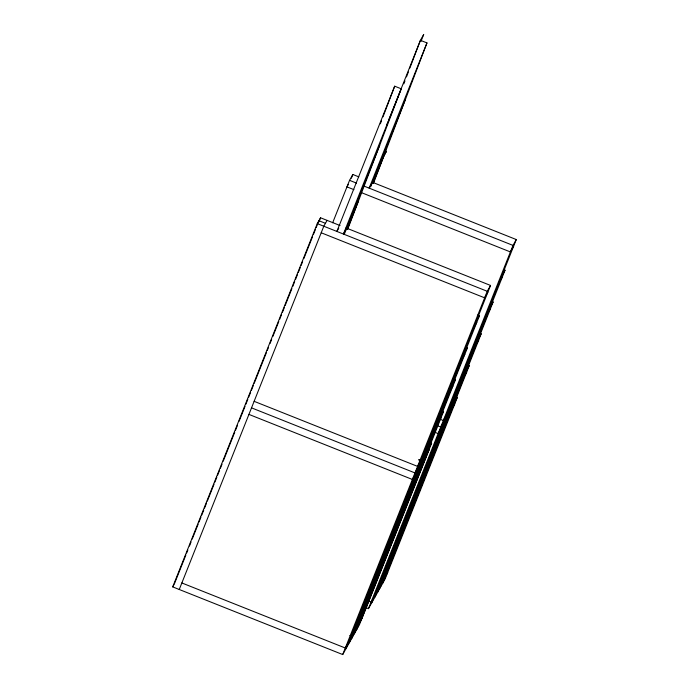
<?xml version="1.0" encoding="UTF-8"?>
<svg xmlns="http://www.w3.org/2000/svg" width="689" height="689" viewBox="0 0 689 689"><rect width="100%" height="100%" fill="white"/><g stroke="black" fill="none" stroke-linecap="round" stroke-linejoin="round"><path stroke-width="1.03" d="M380.354 123.796L381.491 120.825M382.998 116.872L394.685 86.194L401.222 88.795L347.721 229.204M403.84 83.843L404.977 80.871M406.484 76.91L408.37 71.966M409.877 68.004L420.428 40.306L423.718 34.45L420.962 41.366M373.472 183.317L426.965 42.907L420.428 40.306L388.76 119.886M429.152 447.643L431.676 443.139L359.374 624.837L342.7 654.55L172.715 586.89L317.267 223.632L320.549 217.776L340.047 225.536M174.351 583.962L185.875 555.015M186.667 553.026L187.856 550.029M189.449 546.041L191.034 542.045M192.222 539.048L198.182 524.079M198.975 522.09L200.964 517.094M201.756 515.105L203.746 510.11M204.538 508.112L206.519 503.125M207.32 501.127L214.064 484.169M214.865 482.171L216.846 477.176M217.638 475.186L219.627 470.191M220.42 468.201L222.013 464.205M223.202 461.208L234.716 432.27M235.509 430.272L237.498 425.285M239.083 421.298L245.043 406.321M245.835 404.331L247.825 399.336M248.617 397.346L250.607 392.351M251.399 390.353L253.38 385.366M254.181 383.368L266.488 352.432M267.28 350.443L268.477 347.445M270.062 343.449L271.655 339.462M272.844 336.465L278.804 321.496M279.596 319.507L281.577 314.511M282.378 312.513L284.359 307.527M285.151 305.528L291.903 288.562M292.696 286.572L294.685 281.577M295.478 279.588L297.467 274.592M298.259 272.603L300.249 267.608M301.041 265.609L302.626 261.622M303.823 258.625L312.556 236.672M313.349 234.673L315.338 229.687M316.13 227.689L318.912 220.704L325.449 223.305M318.964 221.772L320.549 217.776M179.252 589.491L323.804 226.233L327.094 220.385M332.666 222.78L349.556 180.346L352.837 174.489L358.823 176.866M351.356 178.227L352.837 174.489M394.685 86.194L336.887 231.435L338.755 228.093M386.779 124.864L387.967 121.875M401.222 88.795L343.423 234.045L346.705 228.188M344.517 233.683L379.734 145.198M347.178 229.403L358.237 201.593M426.965 42.907L369.166 188.149L372.456 182.301M370.665 186.797L405.476 99.302M373.033 183.248L383.988 155.705L386.512 151.201L381.818 159.521M342.7 654.55L487.252 291.292L490.542 285.444L346.024 227.921M345.981 648.693L490.542 285.444M349.263 642.846L479.372 315.898L477.382 315.106M351.958 636.145L419.033 467.59M424.235 454.516L462.414 358.59M351.795 638.341L467.452 347.712L464.92 352.217M354.318 633.846L455.524 379.518L453 384.023M356.842 629.341L443.604 411.333L441.072 415.829M361.88 618.464L428.989 449.839M365.454 607.465L368.451 608.654L513.004 245.405L516.285 239.548L372.775 182.421M371.733 602.806L516.285 239.548M375.014 596.95L505.123 270.01L501.842 275.858M377.538 592.454L493.195 301.816L490.671 306.321M380.07 587.95L481.275 333.631L478.752 338.127M382.757 581.249L464.317 376.315M382.593 583.445L469.347 365.437L466.823 369.941M348.358 184.368L346.955 186.874L353.931 189.656M172.715 586.89L173.947 584.694M487.941 291.981L484.651 297.829L321.203 232.77M513.684 246.085L510.403 251.941L360.907 192.429M476.09 321.754L479.372 315.898M473.489 328.291L476.771 322.435M499.241 282.395L502.522 276.547M462.319 358.745L464.851 354.249M488.07 312.858L490.594 308.353M450.399 390.56L452.923 386.055M476.151 344.664L478.674 340.168M438.471 422.366L441.003 417.861M464.222 376.478L466.746 371.974M426.672 450.184L417.577 466.384L254.129 401.325M452.423 404.288L443.328 420.497L440.34 419.308M424.071 456.712L414.976 472.921L251.528 407.862M449.822 410.825L440.727 427.034L436.74 425.44M454.904 401.747L457.427 397.243L385.117 578.949L368.451 608.654M421.47 463.249L412.375 479.458L248.927 414.399M426.551 454.18L429.075 449.676M447.221 417.362L438.126 433.57L435.138 432.373M452.303 408.284L454.826 403.78M361.975 618.3L345.301 648.013L181.853 582.954M387.718 572.413L371.052 602.126L368.055 600.929M349.556 180.346L356.532 183.119M363.508 185.892L513.004 245.405M317.267 223.632L487.252 291.292M418.869 459.744L420.858 460.536M418.774 459.899L420.772 460.7M349.874 635.516L351.864 636.309"/></g></svg>
